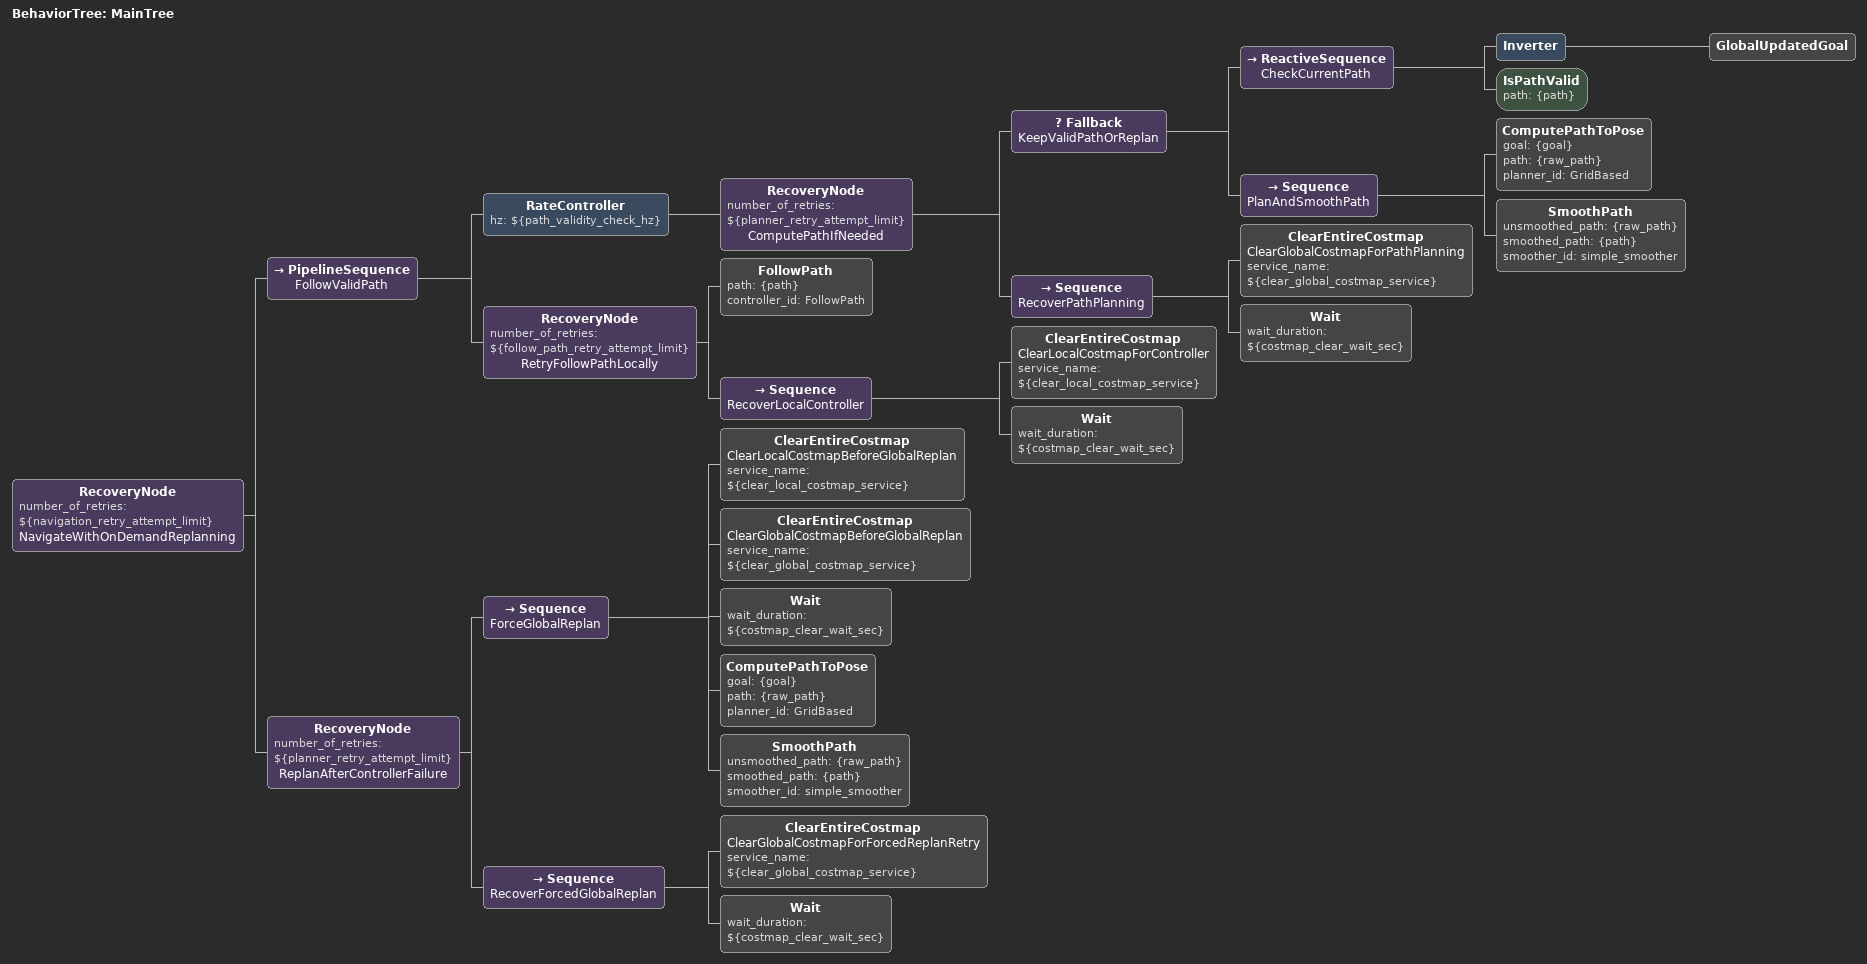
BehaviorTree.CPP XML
<!-- Holonomic Nav2 navigation with on-demand replanning and no motion recoveries. -->
<root main_tree_to_execute="MainTree">
  <BehaviorTree ID="MainTree">
    <RecoveryNode number_of_retries="${navigation_retry_attempt_limit}" name="NavigateWithOnDemandReplanning">
      <PipelineSequence name="FollowValidPath">
        <RateController hz="${path_validity_check_hz}">
          <RecoveryNode number_of_retries="${planner_retry_attempt_limit}" name="ComputePathIfNeeded">
            <Fallback name="KeepValidPathOrReplan">
              <ReactiveSequence name="CheckCurrentPath">
                <Inverter>
                  <GlobalUpdatedGoal/>
                </Inverter>
                <IsPathValid path="{path}"/>
              </ReactiveSequence>
              <Sequence name="PlanAndSmoothPath">
                <ComputePathToPose goal="{goal}" path="{raw_path}" planner_id="GridBased"/>
                <SmoothPath
                  unsmoothed_path="{raw_path}"
                  smoothed_path="{path}"
                  smoother_id="simple_smoother"/>
              </Sequence>
            </Fallback>
            <Sequence name="RecoverPathPlanning">
              <ClearEntireCostmap
                name="ClearGlobalCostmapForPathPlanning"
                service_name="${clear_global_costmap_service}"/>
              <Wait wait_duration="${costmap_clear_wait_sec}"/>
            </Sequence>
          </RecoveryNode>
        </RateController>
        <RecoveryNode number_of_retries="${follow_path_retry_attempt_limit}" name="RetryFollowPathLocally">
          <FollowPath path="{path}" controller_id="FollowPath"/>
          <Sequence name="RecoverLocalController">
            <ClearEntireCostmap
              name="ClearLocalCostmapForController"
              service_name="${clear_local_costmap_service}"/>
            <Wait wait_duration="${costmap_clear_wait_sec}"/>
          </Sequence>
        </RecoveryNode>
      </PipelineSequence>
      <RecoveryNode number_of_retries="${planner_retry_attempt_limit}" name="ReplanAfterControllerFailure">
        <Sequence name="ForceGlobalReplan">
          <ClearEntireCostmap
            name="ClearLocalCostmapBeforeGlobalReplan"
            service_name="${clear_local_costmap_service}"/>
          <ClearEntireCostmap
            name="ClearGlobalCostmapBeforeGlobalReplan"
            service_name="${clear_global_costmap_service}"/>
          <Wait wait_duration="${costmap_clear_wait_sec}"/>
          <ComputePathToPose goal="{goal}" path="{raw_path}" planner_id="GridBased"/>
          <SmoothPath
            unsmoothed_path="{raw_path}"
            smoothed_path="{path}"
            smoother_id="simple_smoother"/>
        </Sequence>
        <Sequence name="RecoverForcedGlobalReplan">
          <ClearEntireCostmap
            name="ClearGlobalCostmapForForcedReplanRetry"
            service_name="${clear_global_costmap_service}"/>
          <Wait wait_duration="${costmap_clear_wait_sec}"/>
        </Sequence>
      </RecoveryNode>
    </RecoveryNode>
  </BehaviorTree>
</root>
